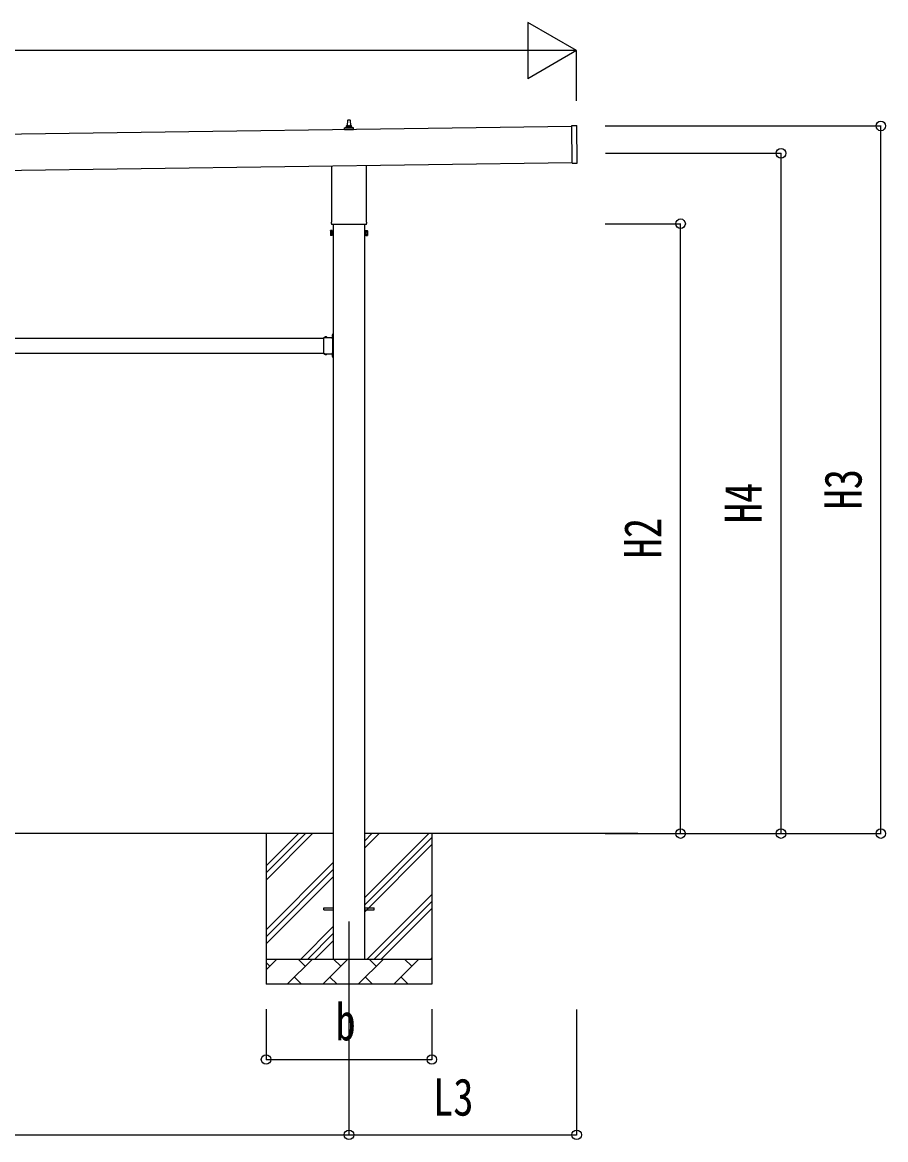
# Model space of a CAD drawing. Units: millimetres, scale not verified. Extents: x -18922 to 18922, y -13365 to 13365.
# Drawn here: x 1848 to 5286, y -7078 to -2629 of the extents above; entities that cross this region are included whole.
import ezdxf
from ezdxf.enums import TextEntityAlignment as Align

# ---------------------------------------------------------------- set-up
doc = ezdxf.new("R2010")
doc.units = ezdxf.units.MM
doc.header["$LTSCALE"] = 50
for name, color, linetype in [('0-4_YKK_12', 2, 'Continuous'), ('0-5_YKK_13', 4, 'Continuous'), ('0-6_YKK_A1', 4, 'Continuous'), ('0-7_YKK_D', 6, 'Continuous')]:
    doc.layers.add(name, color=color, linetype=linetype)
doc.styles.add('ＭＳ ゴシック', font='')
doc.styles.get('ＭＳ ゴシック').set_extended_font_data('MS Gothic')

msp = doc.modelspace()

# ---------------------------------------------------------------- linework, layer by layer
at = {"layer": '0-4_YKK_12'}
msp.add_line((3148.69, -6209.12), (3148.69, -6709.12), dxfattribs=at)
at = {"layer": '0-5_YKK_13'}
for p, q in [((3142.69, -3041.29), (3143.42, -3017.77)), ((3144.42, -3016.79), (3152.96, -3016.79)), ((3153.96, -3017.77), (3154.69, -3041.29)), ((3130.44, -3056.79), (3130.44, -3049.08)), ((3166.94, -3056.79), (3130.44, -3056.79)), ((3130.82, -3048.29), (3166.56, -3048.29)), ((3131.2, -3048.11), (3137.93, -3046.48)), ((3138.31, -3046.29), (3159.07, -3046.29)), ((3138.69, -3045.51), (3138.69, -3041.29)), ((3139.69, -3041.29), (3157.69, -3041.29)), ((3158.69, -3045.51), (3158.69, -3041.29)), ((3166.18, -3048.11), (3159.45, -3046.48)), ((3166.94, -3056.79), (3166.94, -3049.08)), ((4035.52, -3039.5), (4054.52, -3039.23)), ((4037.67, -3189.49), (4035.52, -3039.5)), ((4057.65, -3188.2), (4055.53, -3040.22)), ((3080.39, -3420.78), (3080.39, -3200.13)), ((3216.99, -3198.18), (3216.99, -3420.78)), ((4037.67, -3189.49), (4056.66, -3189.21)), ((3078.69, -3429.55), (3078.69, -3424.05)), ((3218.69, -3424.05), (3218.69, -3429.55)), ((3074.69, -3459.05), (3075.45, -3457.74)), ((3074.69, -3459.05), (3074.69, -3476.05)), ((3081.69, -3462.65), (3075.45, -3462.65)), ((3216.63, -3433.05), (3080.75, -3433.05)), ((3215.69, -3462.65), (3221.93, -3462.65)), ((3222.69, -3459.05), (3221.93, -3457.74)), ((3222.69, -3459.05), (3222.69, -3476.05)), ((3074.69, -3476.05), (3075.45, -3477.37)), ((3081.69, -3472.46), (3075.45, -3472.46)), ((3081.69, -3477.37), (3075.45, -3477.37)), ((3084.19, -3476.75), (3081.69, -3476.75)), ((3213.19, -3476.75), (3215.69, -3476.75)), ((3215.69, -3472.46), (3221.93, -3472.46)), ((3215.69, -3477.37), (3221.93, -3477.37)), ((3222.69, -3476.05), (3221.93, -3477.37)), ((3084.59, -3868.62), (3086.19, -3868.62)), ((3084.59, -3885.58), (3084.59, -3868.62)), ((3048.19, -3894.41), (3048.19, -3884.02)), ((3048.19, -3884.02), (3084.59, -3884.02)), ((3048.19, -3936.41), (3048.19, -3895.84)), ((3051.46, -3883.16), (3051.46, -3883.32)), ((3052.16, -3884.02), (3060.23, -3884.02)), ((3055.06, -3884.02), (3053.74, -3881.37)), ((3057.32, -3884.02), (3058.64, -3881.37)), ((3060.93, -3883.16), (3060.93, -3883.32)), ((3080.49, -3876.12), (3086.19, -3876.12)), ((3084.19, -3885.62), (3081.19, -3885.62)), ((3084.59, -3875), (3081.93, -3873.67)), ((3084.59, -3877.25), (3081.93, -3878.57)), ((3083.73, -3871.39), (3083.89, -3871.39)), ((3083.73, -3880.86), (3083.89, -3880.86)), ((3084.19, -3894.41), (3084.19, -3887.62)), ((3084.19, -3936.41), (3084.19, -3895.84)), ((3084.59, -3872.09), (3084.59, -3880.16)), ((3086.19, -3873.12), (3084.59, -3873.12)), ((3084.59, -3874.12), (3086.19, -3874.12)), ((3084.59, -3878.12), (3086.19, -3878.12)), ((3086.19, -3879.12), (3084.59, -3879.12)), ((3048.19, -3948.22), (3048.19, -3937.84)), ((3048.19, -3948.22), (3084.59, -3948.22)), ((3051.46, -3949.09), (3051.46, -3948.92)), ((3052.16, -3948.22), (3060.23, -3948.22)), ((3055.06, -3948.22), (3053.74, -3950.88)), ((3057.32, -3948.22), (3058.64, -3950.88)), ((3060.93, -3949.09), (3060.93, -3948.92)), ((3081.19, -3946.62), (3084.19, -3946.62)), ((3084.59, -3955), (3081.93, -3953.67)), ((3084.59, -3957.25), (3081.93, -3958.57)), ((3083.73, -3951.39), (3083.89, -3951.39)), ((3084.19, -3944.62), (3084.19, -3937.84)), ((3084.59, -3963.62), (3084.59, -3946.66)), ((3084.59, -3952.09), (3084.59, -3960.16)), ((3084.59, -3954.12), (3086.19, -3954.12)), ((3084.59, -3958.12), (3086.19, -3958.12)), ((3083.73, -3960.86), (3083.89, -3960.86)), ((3084.59, -3963.62), (3086.19, -3963.62)), ((3048.69, -6154.62), (3086.19, -6154.62)), ((3048.69, -6163.62), (3048.69, -6154.62)), ((3048.69, -6163.62), (3086.19, -6163.62)), ((3211.19, -6154.62), (3248.69, -6154.62)), ((3211.19, -6163.62), (3248.69, -6163.62)), ((3248.69, -6163.62), (3248.69, -6154.62))]:
    msp.add_line(p, q, dxfattribs=at)
for points in [[(3081.69, -3477.37), (3081.69, -3457.74), (3075.45, -3457.74)], [(3081.69, -3476.75), (3081.69, -3458.35), (3084.19, -3458.35)], [(3215.69, -3476.75), (3215.69, -3458.35), (3213.19, -3458.35)], [(3215.69, -3477.37), (3215.69, -3457.74), (3221.93, -3457.74)], [(3086.19, -3883.62), (3086.19, -3877.62), (3086.19, -3874.62), (3086.19, -3868.62)], [(3084.19, -3887.62), (3081.19, -3887.62), (3081.19, -3884.02)], [(3084.19, -3944.62), (3081.19, -3944.62), (3081.19, -3948.22)], [(3086.19, -3963.62), (3086.19, -3957.62), (3086.19, -3954.62), (3086.19, -3948.62)]]:
    msp.add_lwpolyline(points, dxfattribs=at)
for points in [[(3084.19, -3478.05), (3084.19, -3457.05), (3086.19, -3457.05), (3086.19, -3478.05)], [(3213.19, -3478.05), (3213.19, -3457.05), (3211.19, -3457.05), (3211.19, -3478.05)]]:
    msp.add_lwpolyline(points, close=True, dxfattribs=at)
for centre, radius, start, end in [((3144.42, -3017.79), 1, 90, 178.60509), ((3152.96, -3017.79), 1, 1.39491, 90), ((3131.44, -3049.08), 1, 103.62699, 180), ((3137.69, -3045.51), 1, 283.62699, 0), ((3142.78, -3041.93), 4.13, 90, 171.17633), ((3139.69, -3042.29), 1, 90, 180), ((3152.02, -3041.29), 4.83, 133.60282, 180), ((3145.36, -3041.29), 4.83, 0, 46.39718), ((3154.6, -3041.93), 4.13, 8.82367, 90), ((3157.69, -3042.29), 1, 0, 90), ((3159.69, -3045.51), 1, 180, 256.37301), ((3165.94, -3049.08), 1, 0, 76.37301), ((4054.53, -3040.23), 1, 0.81845, 90.81845), ((4056.65, -3188.21), 1, 270.81845, 0.81845), ((3082.69, -3424.05), 4, 125.09963, 180), ((3214.69, -3424.05), 4, 0, 54.90037), ((3090.93, -3467.55), 16.24, 162.41205, 197.58795), ((3079.04, -3460.19), 4.34, 145.61575, 214.38425), ((3082.69, -3429.55), 4, 180, 194.47751), ((3082.69, -3429.55), 4, 194.47751, 241.04498), ((3214.69, -3429.55), 4, 298.95502, 345.52249), ((3214.69, -3429.55), 4, 345.52249, 0), ((3206.45, -3467.55), 16.24, 342.41205, 17.58795), ((3218.35, -3460.19), 4.34, 325.61575, 34.38425), ((3079.04, -3474.91), 4.34, 145.61575, 214.38425), ((3218.35, -3474.91), 4.34, 325.61575, 34.38425), ((3047.49, -3895.12), 1, 314.427, 45.573), ((3052.32, -3883.16), 0.862, 129.12355, 180), ((3052.16, -3883.32), 0.7, 180, 270), ((3056.19, -3887.92), 7, 90, 129.12355), ((3056.19, -3887.92), 7, 50.87645, 90), ((3060.23, -3883.32), 0.7, 270, 0), ((3060.06, -3883.16), 0.862, 0, 50.87645), ((3088.49, -3876.12), 7, 140.87645, 180), ((3088.49, -3876.12), 7, 180, 219.12355), ((3083.73, -3872.25), 0.862, 90, 140.87645), ((3083.73, -3880), 0.862, 219.12355, 270), ((3083.89, -3872.09), 0.7, 0, 90), ((3083.89, -3880.16), 0.7, 270, 0), ((3084.89, -3895.12), 1, 134.427, 225.573), ((3084.19, -3883.62), 2, 270, 0), ((3047.49, -3937.12), 1, 314.427, 45.573), ((3052.16, -3948.92), 0.7, 90, 180), ((3052.32, -3949.09), 0.862, 180, 230.87645), ((3056.19, -3944.32), 7, 230.87645, 270), ((3056.19, -3944.32), 7, 270, 309.12355), ((3060.23, -3948.92), 0.7, 0, 90), ((3060.06, -3949.09), 0.862, 309.12355, 0), ((3088.49, -3956.12), 7, 140.87645, 180), ((3088.49, -3956.12), 7, 180, 219.12355), ((3083.73, -3952.25), 0.862, 90, 140.87645), ((3084.89, -3937.12), 1, 134.427, 225.573), ((3083.89, -3952.09), 0.7, 0, 90), ((3083.89, -3960.16), 0.7, 270, 0), ((3084.19, -3948.62), 2, 0, 90), ((3083.73, -3960), 0.862, 219.12355, 270)]:
    msp.add_arc(centre, radius, start, end, dxfattribs=at)
at = {"layer": '0-6_YKK_A1'}
for p, q in [((-1341.37, -3118.28), (4035.55, -3041.5)), ((-1339.3, -3263.27), (4037.62, -3186.45)), ((3086.19, -3433.05), (3086.19, -6359.12)), ((3211.19, -6359.12), (3211.19, -3433.05)), ((249.19, -3886.12), (3048.19, -3886.12)), ((249.19, -3946.12), (3048.19, -3946.12)), ((3081.19, -3946.12), (3085.69, -3946.12)), ((3086.19, -5859.12), (211.19, -5859.12)), ((2818.69, -5859.12), (2818.69, -6459.12)), ((2818.69, -6044.17), (3003.74, -5859.12)), ((2818.69, -6015.89), (2975.46, -5859.12)), ((2818.69, -5987.61), (2947.17, -5859.12)), ((4299.57, -5859.12), (3211.19, -5859.12)), ((3211.19, -6114.22), (3466.29, -5859.12)), ((3211.19, -5916.23), (3268.3, -5859.12)), ((3211.19, -5887.95), (3240.01, -5859.12)), ((3478.69, -5859.12), (3478.69, -6459.12)), ((3211.19, -6142.51), (3478.69, -5875.01)), ((3211.19, -6170.79), (3478.69, -5903.29)), ((2818.69, -6242.16), (3086.19, -5974.66)), ((2818.69, -6270.45), (3086.19, -6002.95)), ((2818.69, -6298.73), (3086.19, -6031.23)), ((3220.85, -6359.12), (3478.69, -6101.28)), ((3249.13, -6359.12), (3478.69, -6129.57)), ((3277.42, -6359.12), (3478.69, -6157.85)), ((2956.29, -6359.12), (3086.19, -6229.22)), ((2984.57, -6359.12), (3086.19, -6257.51)), ((3012.86, -6359.12), (3086.19, -6285.79)), ((2818.69, -6359.12), (3478.69, -6359.12)), ((2818.69, -6402.02), (2861.58, -6359.12)), ((2903, -6459.12), (3003, -6359.12)), ((2974.45, -6387.68), (2945.9, -6359.12)), ((3044.43, -6459.12), (3144.43, -6359.12)), ((3115.87, -6387.68), (3087.32, -6359.12)), ((3185.85, -6459.12), (3285.85, -6359.12)), ((3257.29, -6387.68), (3228.74, -6359.12)), ((3327.27, -6459.12), (3427.27, -6359.12)), ((3398.72, -6387.68), (3370.16, -6359.12)), ((3475.41, -6359.12), (3478.69, -6355.84)), ((2833.03, -6387.68), (2818.69, -6373.34)), ((2931.56, -6430.57), (2960.11, -6459.12)), ((3072.98, -6430.57), (3101.53, -6459.12)), ((3214.4, -6430.57), (3242.95, -6459.12)), ((3355.82, -6430.57), (3384.38, -6459.12)), ((3478.69, -6459.12), (2818.69, -6459.12))]:
    msp.add_line(p, q, dxfattribs=at)
msp.add_lwpolyline([(3081.19, -3886.12), (3085.69, -3886.12), (3085.69, -3946.12)], dxfattribs=at)
at = {"layer": '0-7_YKK_D'}
for p, q in [((4055.12, -2741.02), (3860.26, -2628.52)), ((3860.26, -2628.52), (3860.26, -2853.52)), ((3830.12, -2741.02), (-6540.9, -2741.02)), ((4055.12, -2741.02), (3665.4, -2741.02)), ((4055.12, -2741.02), (3860.26, -2853.52)), ((4055.12, -2941.21), (4055.12, -2740.02)), ((4169.09, -3041.02), (5267.66, -3041.02)), ((5266.66, -5859.12), (5266.66, -3041.02)), ((4170.09, -3150.12), (4870.09, -3150.12)), ((4869.09, -5859.12), (4869.09, -3150.12)), ((4169.09, -3430.55), (4470.09, -3430.55)), ((4469.09, -5859.12), (4469.09, -3430.55)), ((4169.09, -5859.12), (4470.09, -5859.12)), ((4169.09, -5859.12), (5267.66, -5859.12)), ((4170.09, -5859.12), (4870.09, -5859.12)), ((2818.69, -6559.12), (2818.69, -6760.12)), ((3148.69, -6559.12), (3148.69, -7060.12)), ((3148.69, -6559.12), (3148.69, -7060.12)), ((3478.69, -6559.12), (3478.69, -6760.12)), ((4055.12, -6560.12), (4055.12, -7060.12)), ((2818.69, -6759.12), (3478.69, -6759.12)), ((148.69, -7059.12), (3148.69, -7059.12)), ((3148.69, -7059.12), (4055.12, -7059.12))]:
    msp.add_line(p, q, dxfattribs=at)
for centre in [(5266.66, -3041.02), (4869.09, -3150.12), (4469.09, -3430.55), (4469.09, -5859.12), (4869.09, -5859.12), (5266.66, -5859.12), (2818.69, -6759.12), (3478.69, -6759.12), (3148.69, -7059.12), (3148.69, -7059.12), (4055.12, -7059.12)]:
    msp.add_circle(centre, 19.12, dxfattribs=at)

# ---------------------------------------------------------------- texts
at = {"layer": '0-7_YKK_D', "style": 'ＭＳ ゴシック', "width": 0.8}
for s, p in [('H3', (5234.66, -4568.87)), ('H4', (4837.09, -4623.42)), ('H2', (4437.09, -4763.64))]:
    msp.add_text(s, height=148.5, rotation=90, dxfattribs=at).set_placement(p, align=Align.BOTTOM_LEFT)
for s, p in [('b', (3094.69, -6727.12)), ('L3', (3483.1, -7027.12))]:
    msp.add_text(s, height=148.5, dxfattribs=at).set_placement(p, align=Align.BOTTOM_LEFT)

doc.saveas('drawing.dxf')
